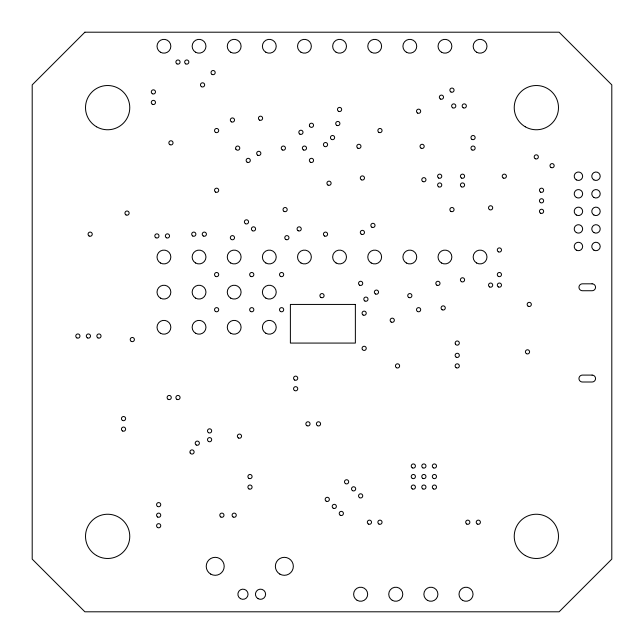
<?xml version="1.0" encoding="UTF-8"?>
<svg xmlns="http://www.w3.org/2000/svg" width="644" height="644" viewBox="0 0 644 644"><rect width="100%" height="100%" fill="white"/><g stroke="black" fill="none" stroke-linecap="round" stroke-linejoin="round"><path stroke-width="0.97" d="M84.887 32.2L32.2 84.887L32.2 559.113L84.887 611.8L559.113 611.8L611.8 559.113L611.8 84.887L559.113 32.2L84.887 32.2M592.094 283.819L582.409 283.819A3.453 3.453 0 0 0 578.956 287.272A3.453 3.453 0 0 0 582.409 290.734L592.094 290.734A3.453 3.453 0 0 0 595.547 287.272A3.453 3.453 0 0 0 592.094 283.819M355.367 304.435L290.388 304.435L290.388 343.075L355.367 343.075L355.367 304.435M592.094 375.09L582.409 375.09A3.453 3.453 0 0 0 578.956 378.551A3.453 3.453 0 0 0 582.409 382.005L592.094 382.005A3.453 3.453 0 0 0 595.547 378.551A3.453 3.453 0 0 0 592.094 375.09M359.585 285.179A2.101 2.101 0 0 0 362.741 283.36A2.101 2.101 0 0 0 359.585 281.541A2.101 2.101 0 0 0 359.585 285.179M378.905 524.047A2.101 2.101 0 0 0 382.061 522.228A2.101 2.101 0 0 0 378.905 520.408A2.101 2.101 0 0 0 378.905 524.047M166.385 237.757A2.101 2.101 0 0 0 169.541 235.937A2.101 2.101 0 0 0 166.385 234.118A2.101 2.101 0 0 0 166.385 237.757M235.873 149.175A2.101 2.101 0 0 0 239.512 149.175A2.101 2.101 0 0 0 237.692 146.019A2.101 2.101 0 0 0 235.873 149.175M320.945 297.472A2.101 2.101 0 0 0 324.101 295.652A2.101 2.101 0 0 0 320.945 293.833A2.101 2.101 0 0 0 320.945 297.472M152.338 93.734A2.101 2.101 0 0 0 155.494 91.915A2.101 2.101 0 0 0 152.338 90.096A2.101 2.101 0 0 0 152.338 93.734M359.585 497.699A2.101 2.101 0 0 0 362.741 495.88A2.101 2.101 0 0 0 359.585 494.061A2.101 2.101 0 0 0 359.585 497.699M309.643 126.337A2.101 2.101 0 0 0 313.282 126.337A2.101 2.101 0 0 0 311.463 123.189A2.101 2.101 0 0 0 309.643 126.337M96.576 126.804A22.129 22.129 0 0 0 129.766 107.645A22.129 22.129 0 0 0 96.576 88.478A22.129 22.129 0 0 0 96.576 126.804M96.576 555.522A22.129 22.129 0 0 0 129.766 536.355A22.129 22.129 0 0 0 96.576 517.196A22.129 22.129 0 0 0 96.576 555.522M525.295 555.522A22.129 22.129 0 0 0 558.485 536.355A22.129 22.129 0 0 0 525.295 517.196A22.129 22.129 0 0 0 525.295 555.522M525.295 126.804A22.129 22.129 0 0 0 558.485 107.645A22.129 22.129 0 0 0 525.295 88.478A22.129 22.129 0 0 0 525.295 126.804M215.571 192.097A2.101 2.101 0 0 0 218.719 190.27A2.101 2.101 0 0 0 215.571 188.451A2.101 2.101 0 0 0 215.571 192.097M201.516 86.715A2.101 2.101 0 0 0 204.671 84.887A2.101 2.101 0 0 0 201.516 83.068A2.101 2.101 0 0 0 201.516 86.715M122.481 420.419A2.101 2.101 0 0 0 125.636 418.6A2.101 2.101 0 0 0 122.481 416.781A2.101 2.101 0 0 0 122.481 420.419M122.481 430.957A2.101 2.101 0 0 0 125.636 429.137A2.101 2.101 0 0 0 122.481 427.318A2.101 2.101 0 0 0 122.481 430.957M338.511 111.299A2.101 2.101 0 0 0 341.666 109.48A2.101 2.101 0 0 0 338.511 107.661A2.101 2.101 0 0 0 338.511 111.299M299.871 134.137A2.101 2.101 0 0 0 303.026 132.31A2.101 2.101 0 0 0 299.871 130.49A2.101 2.101 0 0 0 299.871 134.137M303.388 149.939A2.101 2.101 0 0 0 306.536 148.12A2.101 2.101 0 0 0 303.388 146.301A2.101 2.101 0 0 0 303.388 149.939M336.756 125.355A2.101 2.101 0 0 0 339.911 123.527A2.101 2.101 0 0 0 336.756 121.708A2.101 2.101 0 0 0 336.756 125.355M440.383 99.007A2.101 2.101 0 0 0 443.531 97.188A2.101 2.101 0 0 0 440.383 95.368A2.101 2.101 0 0 0 440.383 99.007M327.973 185.07A2.101 2.101 0 0 0 331.129 183.25A2.101 2.101 0 0 0 327.973 181.423A2.101 2.101 0 0 0 327.973 185.07M212.053 74.414A2.101 2.101 0 0 0 215.209 72.595A2.101 2.101 0 0 0 212.053 70.776A2.101 2.101 0 0 0 212.053 74.414M247.183 162.232A2.101 2.101 0 0 0 250.331 160.412A2.101 2.101 0 0 0 247.183 158.593A2.101 2.101 0 0 0 247.183 162.232M231.373 121.837A2.101 2.101 0 0 0 234.529 120.017A2.101 2.101 0 0 0 231.373 118.198A2.101 2.101 0 0 0 231.373 121.837M461.458 281.669A2.101 2.101 0 0 0 464.614 279.85A2.101 2.101 0 0 0 461.458 278.023A2.101 2.101 0 0 0 461.458 281.669M310.408 162.232A2.101 2.101 0 0 0 313.564 160.412A2.101 2.101 0 0 0 310.408 158.593A2.101 2.101 0 0 0 310.408 162.232M436.865 285.179A2.101 2.101 0 0 0 440.021 283.36A2.101 2.101 0 0 0 436.865 281.541A2.101 2.101 0 0 0 436.865 285.179M361.348 179.797A2.101 2.101 0 0 0 364.496 177.977A2.101 2.101 0 0 0 361.348 176.158A2.101 2.101 0 0 0 361.348 179.797M442.138 309.772A2.101 2.101 0 0 0 445.294 307.953A2.101 2.101 0 0 0 442.138 306.125A2.101 2.101 0 0 0 442.138 309.772M408.771 297.472A2.101 2.101 0 0 0 411.918 295.652A2.101 2.101 0 0 0 408.771 293.833A2.101 2.101 0 0 0 408.771 297.472M361.348 234.247A2.101 2.101 0 0 0 364.496 232.428A2.101 2.101 0 0 0 361.348 230.608A2.101 2.101 0 0 0 361.348 234.247M282.305 149.939A2.101 2.101 0 0 0 285.461 148.12A2.101 2.101 0 0 0 282.305 146.301A2.101 2.101 0 0 0 282.305 149.939M375.396 293.962A2.101 2.101 0 0 0 378.551 292.143A2.101 2.101 0 0 0 375.396 290.323A2.101 2.101 0 0 0 375.396 293.962M257.721 155.212A2.101 2.101 0 0 0 260.876 153.393A2.101 2.101 0 0 0 257.721 151.565A2.101 2.101 0 0 0 257.721 155.212M298.116 230.737A2.101 2.101 0 0 0 301.271 228.91A2.101 2.101 0 0 0 298.116 227.091A2.101 2.101 0 0 0 298.116 230.737M324.463 236.002A2.101 2.101 0 0 0 327.611 234.183A2.101 2.101 0 0 0 324.463 232.363A2.101 2.101 0 0 0 324.463 236.002M371.886 227.219A2.101 2.101 0 0 0 375.033 225.4A2.101 2.101 0 0 0 371.886 223.581A2.101 2.101 0 0 0 371.886 227.219M417.545 311.527A2.101 2.101 0 0 0 420.701 309.708A2.101 2.101 0 0 0 417.545 307.888A2.101 2.101 0 0 0 417.545 311.527M131.263 341.384A2.101 2.101 0 0 0 134.411 339.565A2.101 2.101 0 0 0 131.263 337.746A2.101 2.101 0 0 0 131.263 341.384M450.921 211.417A2.101 2.101 0 0 0 454.076 209.59A2.101 2.101 0 0 0 450.921 207.771A2.101 2.101 0 0 0 450.921 211.417M489.561 209.654A2.101 2.101 0 0 0 492.716 207.835A2.101 2.101 0 0 0 489.561 206.016A2.101 2.101 0 0 0 489.561 209.654M422.818 181.552A2.101 2.101 0 0 0 425.974 179.732A2.101 2.101 0 0 0 422.818 177.913A2.101 2.101 0 0 0 422.818 181.552M535.228 158.722A2.101 2.101 0 0 0 538.376 156.903A2.101 2.101 0 0 0 535.228 155.083A2.101 2.101 0 0 0 535.228 158.722M540.493 192.097A2.101 2.101 0 0 0 543.649 190.27A2.101 2.101 0 0 0 540.493 188.451A2.101 2.101 0 0 0 540.493 192.097M331.491 139.402A2.101 2.101 0 0 0 334.639 137.583A2.101 2.101 0 0 0 331.491 135.763A2.101 2.101 0 0 0 331.491 139.402M378.905 132.374A2.101 2.101 0 0 0 382.061 130.555A2.101 2.101 0 0 0 378.905 128.736A2.101 2.101 0 0 0 378.905 132.374M357.831 148.184A2.101 2.101 0 0 0 360.986 146.365A2.101 2.101 0 0 0 357.831 144.546A2.101 2.101 0 0 0 357.831 148.184M231.373 239.512A2.101 2.101 0 0 0 234.529 237.692A2.101 2.101 0 0 0 231.373 235.873A2.101 2.101 0 0 0 231.373 239.512M245.428 223.709A2.101 2.101 0 0 0 248.576 221.89A2.101 2.101 0 0 0 245.428 220.063A2.101 2.101 0 0 0 245.428 223.709M294.606 380.024A2.101 2.101 0 0 0 297.753 378.205A2.101 2.101 0 0 0 294.606 376.386A2.101 2.101 0 0 0 294.606 380.024M438.628 178.042A2.101 2.101 0 0 0 441.776 176.223A2.101 2.101 0 0 0 438.628 174.403A2.101 2.101 0 0 0 438.628 178.042M438.628 186.824A2.101 2.101 0 0 0 441.776 185.005A2.101 2.101 0 0 0 438.628 183.186A2.101 2.101 0 0 0 438.628 186.824M461.458 178.042A2.101 2.101 0 0 0 464.614 176.223A2.101 2.101 0 0 0 461.458 174.403A2.101 2.101 0 0 0 461.458 178.042M461.458 186.824A2.101 2.101 0 0 0 464.614 185.005A2.101 2.101 0 0 0 461.458 183.186A2.101 2.101 0 0 0 461.458 186.824M540.493 202.635A2.101 2.101 0 0 0 543.649 200.807A2.101 2.101 0 0 0 540.493 198.988A2.101 2.101 0 0 0 540.493 202.635M540.493 213.172A2.101 2.101 0 0 0 543.649 211.353A2.101 2.101 0 0 0 540.493 209.525A2.101 2.101 0 0 0 540.493 213.172M463.213 107.79A2.101 2.101 0 0 0 466.369 105.97A2.101 2.101 0 0 0 463.213 104.143A2.101 2.101 0 0 0 463.213 107.79M452.676 107.79A2.101 2.101 0 0 0 455.831 105.97A2.101 2.101 0 0 0 452.676 104.143A2.101 2.101 0 0 0 452.676 107.79M185.705 63.877A2.101 2.101 0 0 0 188.861 62.057A2.101 2.101 0 0 0 185.705 60.238A2.101 2.101 0 0 0 185.705 63.877M176.931 63.877A2.101 2.101 0 0 0 180.078 62.057A2.101 2.101 0 0 0 176.931 60.238A2.101 2.101 0 0 0 176.931 63.877M324.463 146.43A2.101 2.101 0 0 0 327.611 144.61A2.101 2.101 0 0 0 324.463 142.783A2.101 2.101 0 0 0 324.463 146.43M421.063 148.184A2.101 2.101 0 0 0 424.211 146.365A2.101 2.101 0 0 0 421.063 144.546A2.101 2.101 0 0 0 421.063 148.184M471.996 149.939A2.101 2.101 0 0 0 475.151 148.12A2.101 2.101 0 0 0 471.996 146.301A2.101 2.101 0 0 0 471.996 149.939M471.996 139.402A2.101 2.101 0 0 0 475.151 137.583A2.101 2.101 0 0 0 471.996 135.763A2.101 2.101 0 0 0 471.996 139.402M152.338 104.272A2.101 2.101 0 0 0 155.494 102.452A2.101 2.101 0 0 0 152.338 100.633A2.101 2.101 0 0 0 152.338 104.272M203.271 236.002A2.101 2.101 0 0 0 206.426 234.183A2.101 2.101 0 0 0 203.271 232.363A2.101 2.101 0 0 0 203.271 236.002M192.733 236.002A2.101 2.101 0 0 0 195.889 234.183A2.101 2.101 0 0 0 192.733 232.363A2.101 2.101 0 0 0 192.733 236.002M155.848 237.757A2.101 2.101 0 0 0 159.004 235.937A2.101 2.101 0 0 0 155.848 234.118A2.101 2.101 0 0 0 155.848 237.757M252.448 230.737A2.101 2.101 0 0 0 255.604 228.91A2.101 2.101 0 0 0 252.448 227.091A2.101 2.101 0 0 0 252.448 230.737M294.606 390.562A2.101 2.101 0 0 0 297.753 388.743A2.101 2.101 0 0 0 294.606 386.923A2.101 2.101 0 0 0 294.606 390.562M317.436 425.692A2.101 2.101 0 0 0 320.591 423.873A2.101 2.101 0 0 0 317.436 422.045A2.101 2.101 0 0 0 317.436 425.692M306.898 425.692A2.101 2.101 0 0 0 310.054 423.873A2.101 2.101 0 0 0 306.898 422.045A2.101 2.101 0 0 0 306.898 425.692M157.611 506.482A2.101 2.101 0 0 0 160.758 504.663A2.101 2.101 0 0 0 157.611 502.843A2.101 2.101 0 0 0 157.611 506.482M157.611 517.019A2.101 2.101 0 0 0 160.758 515.2A2.101 2.101 0 0 0 157.611 513.381A2.101 2.101 0 0 0 157.611 517.019M157.611 527.557A2.101 2.101 0 0 0 160.758 525.737A2.101 2.101 0 0 0 157.611 523.918A2.101 2.101 0 0 0 157.611 527.557M196.251 445.012A2.101 2.101 0 0 0 199.399 443.193A2.101 2.101 0 0 0 196.251 441.365A2.101 2.101 0 0 0 196.251 445.012M190.205 453.022A2.101 2.101 0 0 0 193.852 453.022A2.101 2.101 0 0 0 192.033 449.866A2.101 2.101 0 0 0 190.205 453.022M168.148 399.344A2.101 2.101 0 0 0 171.296 397.525A2.101 2.101 0 0 0 168.148 395.706A2.101 2.101 0 0 0 168.148 399.344M176.931 399.344A2.101 2.101 0 0 0 180.078 397.525A2.101 2.101 0 0 0 176.931 395.706A2.101 2.101 0 0 0 176.931 399.344M97.888 337.875A2.101 2.101 0 0 0 101.044 336.047A2.101 2.101 0 0 0 97.888 334.228A2.101 2.101 0 0 0 97.888 337.875M76.813 337.875A2.101 2.101 0 0 0 79.969 336.047A2.101 2.101 0 0 0 76.813 334.228A2.101 2.101 0 0 0 76.813 337.875M87.351 337.875A2.101 2.101 0 0 0 90.506 336.047A2.101 2.101 0 0 0 87.351 334.228A2.101 2.101 0 0 0 87.351 337.875M233.128 517.019A2.101 2.101 0 0 0 236.284 515.2A2.101 2.101 0 0 0 233.128 513.381A2.101 2.101 0 0 0 233.128 517.019M220.836 517.019A2.101 2.101 0 0 0 223.991 515.2A2.101 2.101 0 0 0 220.836 513.381A2.101 2.101 0 0 0 220.836 517.019M238.401 437.984A2.101 2.101 0 0 0 241.556 436.165A2.101 2.101 0 0 0 238.401 434.346A2.101 2.101 0 0 0 238.401 437.984M363.103 315.037A2.101 2.101 0 0 0 366.251 313.217A2.101 2.101 0 0 0 363.103 311.398A2.101 2.101 0 0 0 363.103 315.037M362.331 349.394A2.101 2.101 0 0 0 365.977 349.394A2.101 2.101 0 0 0 364.15 346.247A2.101 2.101 0 0 0 362.331 349.394M280.551 311.527A2.101 2.101 0 0 0 283.706 309.708A2.101 2.101 0 0 0 280.551 307.888A2.101 2.101 0 0 0 280.551 311.527M280.551 276.397A2.101 2.101 0 0 0 283.706 274.577A2.101 2.101 0 0 0 280.551 272.758A2.101 2.101 0 0 0 280.551 276.397M250.693 311.527A2.101 2.101 0 0 0 253.849 309.708A2.101 2.101 0 0 0 250.693 307.888A2.101 2.101 0 0 0 250.693 311.527M215.571 311.527A2.101 2.101 0 0 0 218.719 309.708A2.101 2.101 0 0 0 215.571 307.888A2.101 2.101 0 0 0 215.571 311.527M215.571 276.397A2.101 2.101 0 0 0 218.719 274.577A2.101 2.101 0 0 0 215.571 272.758A2.101 2.101 0 0 0 215.571 276.397M250.693 276.397A2.101 2.101 0 0 0 253.849 274.577A2.101 2.101 0 0 0 250.693 272.758A2.101 2.101 0 0 0 250.693 276.397M456.185 367.732A2.101 2.101 0 0 0 459.341 365.913A2.101 2.101 0 0 0 456.185 364.085A2.101 2.101 0 0 0 456.185 367.732M456.185 357.195A2.101 2.101 0 0 0 459.341 355.367A2.101 2.101 0 0 0 456.185 353.548A2.101 2.101 0 0 0 456.185 357.195M455.421 344.129A2.101 2.101 0 0 0 459.059 344.129A2.101 2.101 0 0 0 457.24 340.974A2.101 2.101 0 0 0 455.421 344.129M489.561 286.934A2.101 2.101 0 0 0 492.716 285.115A2.101 2.101 0 0 0 489.561 283.296A2.101 2.101 0 0 0 489.561 286.934M498.343 286.934A2.101 2.101 0 0 0 501.491 285.115A2.101 2.101 0 0 0 498.343 283.296A2.101 2.101 0 0 0 498.343 286.934M498.343 251.812A2.101 2.101 0 0 0 501.491 249.993A2.101 2.101 0 0 0 498.343 248.165A2.101 2.101 0 0 0 498.343 251.812M498.343 276.397A2.101 2.101 0 0 0 501.491 274.577A2.101 2.101 0 0 0 498.343 272.758A2.101 2.101 0 0 0 498.343 276.397M396.471 367.732A2.101 2.101 0 0 0 399.626 365.913A2.101 2.101 0 0 0 396.471 364.085A2.101 2.101 0 0 0 396.471 367.732M422.818 467.842A2.101 2.101 0 0 0 425.974 466.023A2.101 2.101 0 0 0 422.818 464.203A2.101 2.101 0 0 0 422.818 467.842M433.356 467.842A2.101 2.101 0 0 0 436.511 466.023A2.101 2.101 0 0 0 433.356 464.203A2.101 2.101 0 0 0 433.356 467.842M422.818 478.379A2.101 2.101 0 0 0 425.974 476.56A2.101 2.101 0 0 0 422.818 474.741A2.101 2.101 0 0 0 422.818 478.379M433.356 478.379A2.101 2.101 0 0 0 436.511 476.56A2.101 2.101 0 0 0 433.356 474.741A2.101 2.101 0 0 0 433.356 478.379M412.281 478.379A2.101 2.101 0 0 0 415.436 476.56A2.101 2.101 0 0 0 412.281 474.741A2.101 2.101 0 0 0 412.281 478.379M412.281 467.842A2.101 2.101 0 0 0 415.436 466.023A2.101 2.101 0 0 0 412.281 464.203A2.101 2.101 0 0 0 412.281 467.842M412.281 488.917A2.101 2.101 0 0 0 415.436 487.097A2.101 2.101 0 0 0 412.281 485.278A2.101 2.101 0 0 0 412.281 488.917M422.818 488.917A2.101 2.101 0 0 0 425.974 487.097A2.101 2.101 0 0 0 422.818 485.278A2.101 2.101 0 0 0 422.818 488.917M433.356 488.917A2.101 2.101 0 0 0 436.511 487.097A2.101 2.101 0 0 0 433.356 485.278A2.101 2.101 0 0 0 433.356 488.917M345.538 483.652A2.101 2.101 0 0 0 348.694 481.833A2.101 2.101 0 0 0 345.538 480.005A2.101 2.101 0 0 0 345.538 483.652M352.566 490.672A2.101 2.101 0 0 0 355.713 488.852A2.101 2.101 0 0 0 352.566 487.033A2.101 2.101 0 0 0 352.566 490.672M326.218 501.217A2.101 2.101 0 0 0 329.374 499.39A2.101 2.101 0 0 0 326.218 497.571A2.101 2.101 0 0 0 326.218 501.217M333.246 508.237A2.101 2.101 0 0 0 336.393 506.417A2.101 2.101 0 0 0 333.246 504.598A2.101 2.101 0 0 0 333.246 508.237M340.265 515.264A2.101 2.101 0 0 0 343.421 513.445A2.101 2.101 0 0 0 340.265 511.626A2.101 2.101 0 0 0 340.265 515.264M284.068 211.417A2.101 2.101 0 0 0 287.216 209.59A2.101 2.101 0 0 0 284.068 207.771A2.101 2.101 0 0 0 284.068 211.417M364.858 300.99A2.101 2.101 0 0 0 368.014 299.17A2.101 2.101 0 0 0 364.858 297.343A2.101 2.101 0 0 0 364.858 300.99M285.823 239.512A2.101 2.101 0 0 0 288.971 237.692A2.101 2.101 0 0 0 285.823 235.873A2.101 2.101 0 0 0 285.823 239.512M169.903 144.675A2.101 2.101 0 0 0 173.051 142.847A2.101 2.101 0 0 0 169.903 141.028A2.101 2.101 0 0 0 169.903 144.675M259.476 120.082A2.101 2.101 0 0 0 262.631 118.263A2.101 2.101 0 0 0 259.476 116.443A2.101 2.101 0 0 0 259.476 120.082M391.206 322.064A2.101 2.101 0 0 0 394.353 320.245A2.101 2.101 0 0 0 391.206 318.426A2.101 2.101 0 0 0 391.206 322.064M528.201 306.254A2.101 2.101 0 0 0 531.356 304.435A2.101 2.101 0 0 0 528.201 302.616A2.101 2.101 0 0 0 528.201 306.254M526.446 353.677A2.101 2.101 0 0 0 529.593 351.857A2.101 2.101 0 0 0 526.446 350.038A2.101 2.101 0 0 0 526.446 353.677M208.543 441.494A2.101 2.101 0 0 0 211.691 439.675A2.101 2.101 0 0 0 208.543 437.856A2.101 2.101 0 0 0 208.543 441.494M208.543 432.712A2.101 2.101 0 0 0 211.691 430.892A2.101 2.101 0 0 0 208.543 429.073A2.101 2.101 0 0 0 208.543 432.712M503.262 178.042A2.101 2.101 0 0 0 506.417 176.223A2.101 2.101 0 0 0 503.262 174.403A2.101 2.101 0 0 0 503.262 178.042M417.545 113.054A2.101 2.101 0 0 0 420.701 111.235A2.101 2.101 0 0 0 417.545 109.416A2.101 2.101 0 0 0 417.545 113.054M450.921 91.979A2.101 2.101 0 0 0 454.076 90.16A2.101 2.101 0 0 0 450.921 88.341A2.101 2.101 0 0 0 450.921 91.979M551.031 167.504A2.101 2.101 0 0 0 554.186 165.685A2.101 2.101 0 0 0 551.031 163.866A2.101 2.101 0 0 0 551.031 167.504M125.991 214.927A2.101 2.101 0 0 0 129.146 213.108A2.101 2.101 0 0 0 125.991 211.288A2.101 2.101 0 0 0 125.991 214.927M89.105 236.002A2.101 2.101 0 0 0 92.261 234.183A2.101 2.101 0 0 0 89.105 232.363A2.101 2.101 0 0 0 89.105 236.002M248.938 488.917A2.101 2.101 0 0 0 252.094 487.097A2.101 2.101 0 0 0 248.938 485.278A2.101 2.101 0 0 0 248.938 488.917M248.938 478.379A2.101 2.101 0 0 0 252.094 476.56A2.101 2.101 0 0 0 248.938 474.741A2.101 2.101 0 0 0 248.938 478.379M368.368 524.047A2.101 2.101 0 0 0 371.524 522.228A2.101 2.101 0 0 0 368.368 520.408A2.101 2.101 0 0 0 368.368 524.047M477.268 524.047A2.101 2.101 0 0 0 480.416 522.228A2.101 2.101 0 0 0 477.268 520.408A2.101 2.101 0 0 0 477.268 524.047M466.731 524.047A2.101 2.101 0 0 0 469.879 522.228A2.101 2.101 0 0 0 466.731 520.408A2.101 2.101 0 0 0 466.731 524.047M215.571 132.374A2.101 2.101 0 0 0 218.719 130.555A2.101 2.101 0 0 0 215.571 128.736A2.101 2.101 0 0 0 215.571 132.374M265.851 263.002A6.915 6.915 0 0 0 276.228 257.012A6.915 6.915 0 0 0 265.851 251.023A6.915 6.915 0 0 0 265.851 263.002M265.851 298.132A6.915 6.915 0 0 0 276.228 292.143A6.915 6.915 0 0 0 265.851 286.153A6.915 6.915 0 0 0 265.851 298.132M265.851 333.254A6.915 6.915 0 0 0 276.228 327.273A6.915 6.915 0 0 0 265.851 321.284A6.915 6.915 0 0 0 265.851 333.254M195.599 263.002A6.915 6.915 0 0 0 205.967 257.012A6.915 6.915 0 0 0 195.599 251.023A6.915 6.915 0 0 0 195.599 263.002M195.599 298.132A6.915 6.915 0 0 0 205.967 292.143A6.915 6.915 0 0 0 195.599 286.153A6.915 6.915 0 0 0 195.599 298.132M195.599 333.254A6.915 6.915 0 0 0 205.967 327.273A6.915 6.915 0 0 0 195.599 321.284A6.915 6.915 0 0 0 195.599 333.254M160.469 52.236A6.915 6.915 0 0 0 170.845 46.247A6.915 6.915 0 0 0 160.469 40.266A6.915 6.915 0 0 0 160.469 52.236M195.599 52.236A6.915 6.915 0 0 0 205.967 46.247A6.915 6.915 0 0 0 195.599 40.266A6.915 6.915 0 0 0 195.599 52.236M230.721 52.236A6.915 6.915 0 0 0 241.098 46.247A6.915 6.915 0 0 0 230.721 40.266A6.915 6.915 0 0 0 230.721 52.236M265.851 52.236A6.915 6.915 0 0 0 276.228 46.247A6.915 6.915 0 0 0 265.851 40.266A6.915 6.915 0 0 0 265.851 52.236M300.981 52.236A6.915 6.915 0 0 0 311.35 46.247A6.915 6.915 0 0 0 300.981 40.266A6.915 6.915 0 0 0 300.981 52.236M336.104 52.236A6.915 6.915 0 0 0 346.48 46.247A6.915 6.915 0 0 0 336.104 40.266A6.915 6.915 0 0 0 336.104 52.236M371.234 52.236A6.915 6.915 0 0 0 381.602 46.247A6.915 6.915 0 0 0 371.234 40.266A6.915 6.915 0 0 0 371.234 52.236M406.364 52.236A6.915 6.915 0 0 0 416.732 46.247A6.915 6.915 0 0 0 406.364 40.266A6.915 6.915 0 0 0 406.364 52.236M441.486 52.236A6.915 6.915 0 0 0 451.863 46.247A6.915 6.915 0 0 0 441.486 40.266A6.915 6.915 0 0 0 441.486 52.236M476.616 52.236A6.915 6.915 0 0 0 486.985 46.247A6.915 6.915 0 0 0 476.616 40.266A6.915 6.915 0 0 0 476.616 52.236M300.981 263.002A6.915 6.915 0 0 0 311.35 257.012A6.915 6.915 0 0 0 300.981 251.023A6.915 6.915 0 0 0 300.981 263.002M336.104 263.002A6.915 6.915 0 0 0 346.48 257.012A6.915 6.915 0 0 0 336.104 251.023A6.915 6.915 0 0 0 336.104 263.002M371.234 263.002A6.915 6.915 0 0 0 381.602 257.012A6.915 6.915 0 0 0 371.234 251.023A6.915 6.915 0 0 0 371.234 263.002M406.364 263.002A6.915 6.915 0 0 0 416.732 257.012A6.915 6.915 0 0 0 406.364 251.023A6.915 6.915 0 0 0 406.364 263.002M441.486 263.002A6.915 6.915 0 0 0 451.863 257.012A6.915 6.915 0 0 0 441.486 251.023A6.915 6.915 0 0 0 441.486 263.002M476.616 263.002A6.915 6.915 0 0 0 486.985 257.012A6.915 6.915 0 0 0 476.616 251.023A6.915 6.915 0 0 0 476.616 263.002M576.324 179.877A4.218 4.218 0 0 0 582.651 176.223A4.218 4.218 0 0 0 576.324 172.568A4.218 4.218 0 0 0 576.324 179.877M593.881 179.877A4.218 4.218 0 0 0 600.208 176.223A4.218 4.218 0 0 0 593.881 172.568A4.218 4.218 0 0 0 593.881 179.877M576.324 197.442A4.218 4.218 0 0 0 582.651 193.788A4.218 4.218 0 0 0 576.324 190.133A4.218 4.218 0 0 0 576.324 197.442M593.881 197.442A4.218 4.218 0 0 0 600.208 193.788A4.218 4.218 0 0 0 593.881 190.133A4.218 4.218 0 0 0 593.881 197.442M576.324 214.999A4.218 4.218 0 0 0 582.651 211.353A4.218 4.218 0 0 0 576.324 207.698A4.218 4.218 0 0 0 576.324 214.999M593.881 214.999A4.218 4.218 0 0 0 600.208 211.353A4.218 4.218 0 0 0 593.881 207.698A4.218 4.218 0 0 0 593.881 214.999M576.324 232.565A4.218 4.218 0 0 0 582.651 228.91A4.218 4.218 0 0 0 576.324 225.263A4.218 4.218 0 0 0 576.324 232.565M593.881 232.565A4.218 4.218 0 0 0 600.208 228.91A4.218 4.218 0 0 0 593.881 225.263A4.218 4.218 0 0 0 593.881 232.565M576.324 250.13A4.218 4.218 0 0 0 582.651 246.475A4.218 4.218 0 0 0 576.324 242.82A4.218 4.218 0 0 0 576.324 250.13M593.881 250.13A4.218 4.218 0 0 0 600.208 246.475A4.218 4.218 0 0 0 593.881 242.82A4.218 4.218 0 0 0 593.881 250.13M357.13 600.321A7.028 7.028 0 0 0 367.668 594.235A7.028 7.028 0 0 0 357.13 588.149A7.028 7.028 0 0 0 357.13 600.321M392.252 600.321A7.028 7.028 0 0 0 402.79 594.235A7.028 7.028 0 0 0 392.252 588.149A7.028 7.028 0 0 0 392.252 600.321M427.383 600.321A7.028 7.028 0 0 0 437.92 594.235A7.028 7.028 0 0 0 427.383 588.149A7.028 7.028 0 0 0 427.383 600.321M462.513 600.321A7.028 7.028 0 0 0 473.05 594.235A7.028 7.028 0 0 0 462.513 588.149A7.028 7.028 0 0 0 462.513 600.321M210.717 574.102A8.992 8.992 0 0 0 224.201 566.317A8.992 8.992 0 0 0 210.717 558.533A8.992 8.992 0 0 0 210.717 574.102M279.858 574.102A8.992 8.992 0 0 0 293.342 566.317A8.992 8.992 0 0 0 279.858 558.533A8.992 8.992 0 0 0 279.858 574.102M257.986 598.646A5.088 5.088 0 0 0 265.618 594.235A5.088 5.088 0 0 0 257.986 589.832A5.088 5.088 0 0 0 257.986 598.646M240.421 598.646A5.088 5.088 0 0 0 248.053 594.235A5.088 5.088 0 0 0 240.421 589.832A5.088 5.088 0 0 0 240.421 598.646M160.469 263.002A6.915 6.915 0 0 0 170.845 257.012A6.915 6.915 0 0 0 160.469 251.023A6.915 6.915 0 0 0 160.469 263.002M160.469 298.132A6.915 6.915 0 0 0 170.845 292.143A6.915 6.915 0 0 0 160.469 286.153A6.915 6.915 0 0 0 160.469 298.132M160.469 333.254A6.915 6.915 0 0 0 170.845 327.273A6.915 6.915 0 0 0 160.469 321.284A6.915 6.915 0 0 0 160.469 333.254M230.721 263.002A6.915 6.915 0 0 0 241.098 257.012A6.915 6.915 0 0 0 230.721 251.023A6.915 6.915 0 0 0 230.721 263.002M230.721 298.132A6.915 6.915 0 0 0 241.098 292.143A6.915 6.915 0 0 0 230.721 286.153A6.915 6.915 0 0 0 230.721 298.132M230.721 333.254A6.915 6.915 0 0 0 241.098 327.273A6.915 6.915 0 0 0 230.721 321.284A6.915 6.915 0 0 0 230.721 333.254"/></g></svg>
